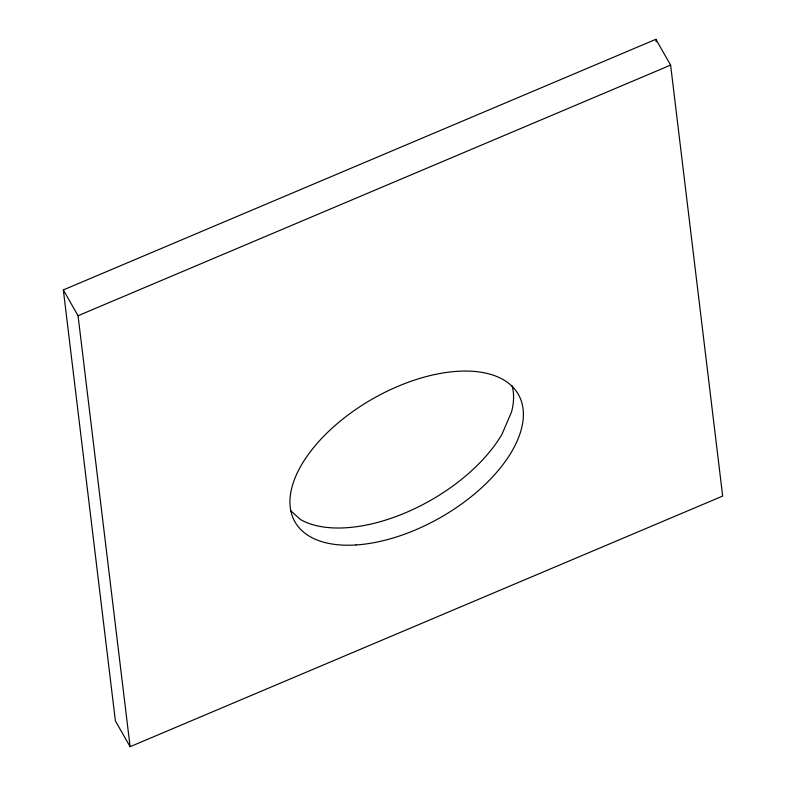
<?xml version="1.0" encoding="UTF-8"?>
<svg xmlns="http://www.w3.org/2000/svg" width="786" height="786" viewBox="0 0 786 786"><rect width="100%" height="100%" fill="white"/><g stroke="black" fill="none" stroke-linecap="round" stroke-linejoin="round"><path stroke-width="1.18" d="M63.332 289.926L655.897 39.3L670.615 65.11L722.668 496.074L130.103 746.7L115.385 720.89L63.332 289.926L78.05 315.736L130.103 746.7M78.05 315.736L670.615 65.11M290.948 510.949L300.39 519.487A128.599 68.333 -29.7 0 0 501.999 434.216L511.529 411.972A128.599 68.333 -29.7 0 0 512.059 385.651M655.897 39.3L656.192 41.737M355.979 544.963A128.599 68.333 -29.7 0 0 523.063 408.907A128.599 68.333 -29.7 0 0 340.957 420.549A128.599 68.333 -29.7 0 0 355.979 544.963"/></g></svg>
